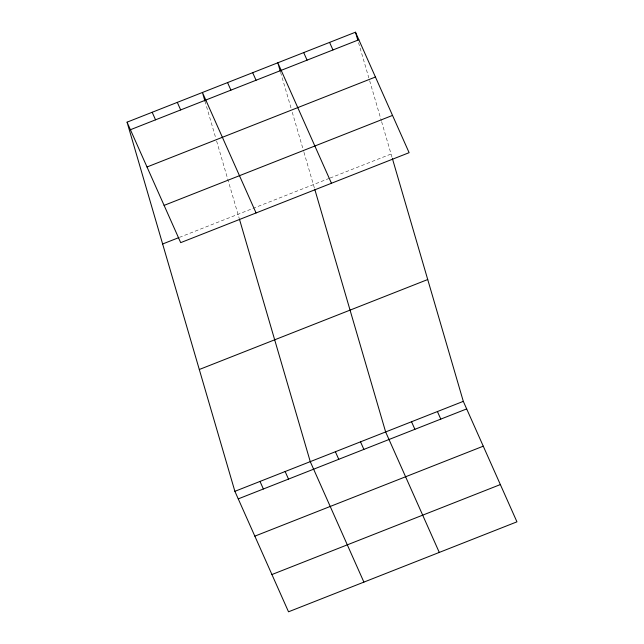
<?xml version="1.0" encoding="UTF-8"?>
<svg xmlns="http://www.w3.org/2000/svg" width="644" height="644" viewBox="0 0 644 644"><rect width="100%" height="100%" fill="white"/><g stroke="black" fill="none" stroke-linecap="round" stroke-linejoin="round"><path stroke-width="0.48" stroke-dasharray="3.22 2.42" d="M179.386 237.394L329.116 178.42M330.042 178.058L391.061 154.021M358.539 42.665L368.819 77.884M369.656 80.742L381.329 120.71M381.61 121.66L392.14 157.716M280.591 72.305L291.16 108.474M292.271 112.281L303.67 151.3M303.944 152.25L314.473 188.306M204.937 101.044L215.78 138.162M216.609 141.02L239.093 217.994"/><path stroke-width="0.97" d="M127.053 122.167L355.48 32.2L409.117 152.676L180.69 242.643L127.053 122.167L234.883 491.324L288.52 611.8L516.947 521.833L463.31 401.357L392.413 158.633M130.418 129.726L358.845 39.759M147.009 166.989L375.436 77.022M164.099 205.38L392.526 115.413M162.634 243.987L178.46 237.757M199.302 369.503L427.721 279.536M234.883 491.324L463.31 401.357M238.248 498.883L466.675 408.916M254.839 536.146L483.266 446.179M271.929 574.537L500.356 484.57M329.591 42.399L332.956 49.95M303.702 52.591L307.067 60.15M437.421 411.548L440.786 419.107M331.451 183.266L277.814 62.79L280.317 71.355M411.532 421.748L414.897 429.306M252.69 72.683L256.054 80.242M439.28 552.423L385.643 431.947L314.747 189.223M227.557 82.585L230.922 90.144M360.519 441.84L363.884 449.399M256.071 212.955L202.433 92.478L204.937 101.044M335.387 451.742L338.752 459.293M177.309 102.38L180.674 109.931M363.9 582.112L310.263 461.635L239.367 218.912M152.177 112.273L155.542 119.832M285.139 471.529L288.504 479.088M260.007 481.43L263.372 488.989M355.48 32.2L357.702 39.815"/></g></svg>
